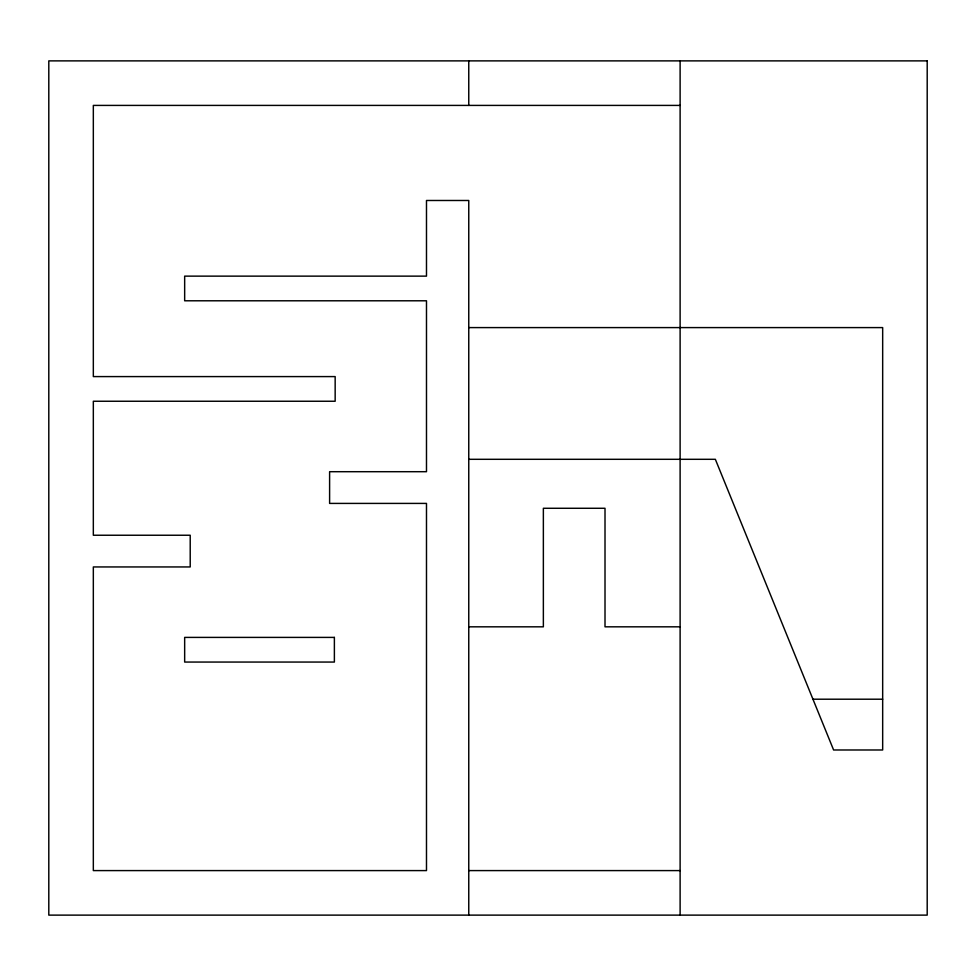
<?xml version="1.0" encoding="UTF-8"?>
<svg xmlns="http://www.w3.org/2000/svg" width="976" height="976" viewBox="0 0 976 976"><rect width="100%" height="100%" fill="white"/><g stroke="black" fill="none" stroke-linecap="round" stroke-linejoin="round"><path stroke-width="1.46" d="M680.113 105.408L93.33 105.408L93.33 376.59L335.158 376.59L335.158 401.246L93.33 401.246L93.33 535.238L190.21 535.238L190.21 566.946L93.33 566.946L93.33 870.592L426.488 870.592L426.488 503.409L329.607 503.409L329.607 471.701L426.488 471.701L426.488 300.791L184.659 300.791L184.659 276.135L426.488 276.135L426.488 200.483L468.761 200.483L468.761 915.122M468.761 327.594L882.67 327.594L882.67 749.983L833.602 749.983L715.347 459.306L468.761 459.306M468.761 626.824L543.364 626.824L543.364 508.276L605.01 508.276L605.01 626.824L680.113 626.824M812.947 699.206L882.67 699.206M468.761 870.592L680.113 870.592M680.113 60.878L680.113 915.122M468.761 60.878L468.761 105.408M927.2 60.878L48.8 60.878L48.8 915.122L927.2 915.122L927.2 60.878M334.378 637.401L184.659 637.401L184.659 662.057L334.378 662.057L334.378 637.401"/></g></svg>
